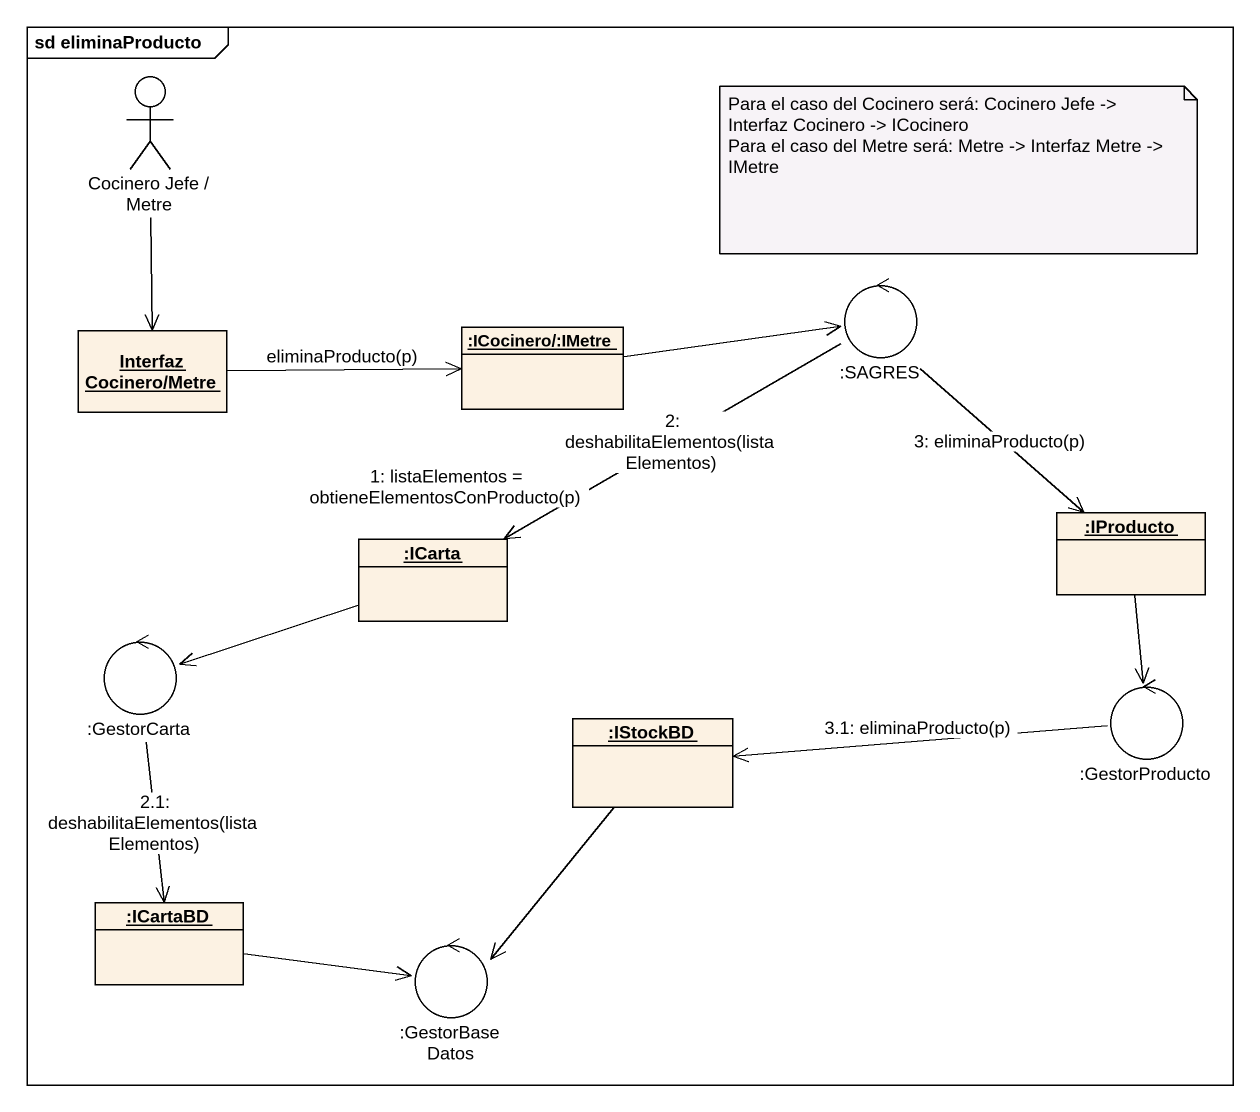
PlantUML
@startuml
mainframe sd eliminaProducto
allowmixing
hide circle
hide empty members
actor "Cocinero Jefe / Metre" as Cocinero_Jefe_Metre
control ":SAGRES" as SAGRES
object "Interfaz Cocinero/Metre" as Interfaz_Cocinero_Metre
object ":ICocinero/:IMetre" as ICocinero_IMetre
object ":ICarta" as ICarta
object ":IProducto" as IProducto
control ":GestorCarta" as GestorCarta
control ":GestorProducto" as GestorProducto
object ":IStockBD" as IStockBD
object ":ICartaBD" as ICartaBD
control ":GestorBaseDatos" as GestorBaseDatos
Cocinero_Jefe_Metre --> Interfaz_Cocinero_Metre
SAGRES -left-> ICarta : 2: deshabilitaElementos(listaElementos)
SAGRES -left- ICarta : 1: listaElementos = obtieneElementosConProducto(p)
SAGRES --> IProducto : 3: eliminaProducto(p)
Interfaz_Cocinero_Metre -right-> ICocinero_IMetre : eliminaProducto(p)
ICocinero_IMetre -right-> SAGRES
ICarta -left-> GestorCarta
IProducto --> GestorProducto
GestorCarta --> ICartaBD : 2.1: deshabilitaElementos(listaElementos)
GestorProducto -left-> IStockBD : 3.1: eliminaProducto(p)
IStockBD --> GestorBaseDatos
ICartaBD -right-> GestorBaseDatos
note as N1
  Para el caso del Cocinero será: Cocinero Jefe -> Interfaz Cocinero -> ICocinero
  Para el caso del Metre será: Metre -> Interfaz Metre -> IMetre
end note
@enduml
